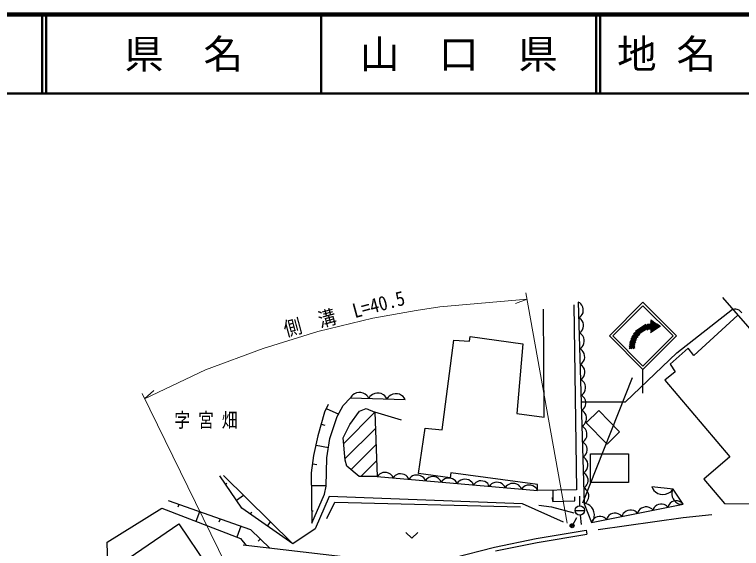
# Model space of a CAD drawing. Units: millimetres, scale not verified. Extents: x 40000 to 680000, y 20000 to 380000.
# Drawn here: x 294264 to 386089, y 312490 to 380000 of the extents above; entities that cross this region are included whole.
import ezdxf
from ezdxf.enums import TextEntityAlignment as Align

# ---------------------------------------------------------------- set-up
doc = ezdxf.new("R2010")
doc.units = ezdxf.units.MM
doc.header["$LTSCALE"] = 1000
for name, color, linetype, lineweight in [('M-BGD', 7, 'Continuous', 25), ('M-STR-HTXT', 7, 'Continuous', 13), ('M-STR-STRC', 7, 'Continuous', 25), ('M-TTL', 2, 'Continuous', 140), ('M-TTL-LINE', 7, 'Continuous', 50)]:
    doc.layers.add(name, color=color, linetype=linetype, lineweight=lineweight)
doc.layers.add('M-BMK-HTXT', color=7, linetype='Continuous')
doc.layers.add('M-TTL-TXT', color=7, linetype='Continuous')
doc.styles.add('ＭＳ ゴシック', font='')
doc.styles.get('ＭＳ ゴシック').set_extended_font_data('MS Gothic')

msp = doc.modelspace()

# ---------------------------------------------------------------- linework, layer by layer
at = {"layer": 'M-BGD'}
for p, q in [((365682, 343529), (365478, 343643)), ((365479, 343623), (366224, 318154)), ((365805, 343412), (365682, 343529)), ((383709, 344208), (396531, 329422)), ((361170, 329095), (361093, 342746)), ((364928, 343283), (365234, 319892)), ((365930, 343256), (365805, 343412)), ((366057, 343019), (365930, 343256)), ((366104, 342781), (366057, 343019)), ((366078, 342300), (366111, 342541)), ((366111, 342541), (366104, 342781)), ((377942, 337214), (384969, 342756)), ((385219, 342757), (385000, 342719)), ((385379, 342746), (385219, 342757)), ((385565, 342706), (385379, 342746)), ((385801, 342608), (385565, 342706)), ((385979, 342461), (385801, 342608)), ((365537, 341644), (365733, 341769)), ((365730, 341535), (365537, 341644)), ((365733, 341769), (365850, 341893)), ((365850, 341893), (365965, 342056)), ((365965, 342056), (366078, 342300)), ((385623, 342001), (380089, 336907)), ((386128, 342288), (385979, 342461)), ((365847, 341425), (365730, 341535)), ((365966, 341276), (365847, 341425)), ((366086, 341051), (365966, 341276)), ((366131, 340825), (366086, 341051)), ((366138, 340597), (366131, 340825)), ((365592, 339744), (365779, 339864)), ((365779, 339864), (365890, 339981)), ((365890, 339981), (365999, 340136)), ((365999, 340136), (366106, 340368)), ((366106, 340368), (366138, 340597)), ((348286, 327485), (349743, 338835)), ((349743, 338835), (351737, 338681)), ((351737, 338681), (351814, 339295)), ((351814, 339295), (358486, 338374)), ((365796, 339630), (365592, 339744)), ((365919, 339514), (365796, 339630)), ((366044, 339357), (365919, 339514)), ((366171, 339121), (366044, 339357)), ((366218, 338882), (366171, 339121)), ((366225, 338642), (366218, 338882)), ((358486, 338374), (357719, 329555)), ((365847, 337871), (365964, 337995)), ((365964, 337995), (366079, 338158)), ((366079, 338158), (366192, 338401)), ((366192, 338401), (366225, 338642)), ((365651, 337745), (365847, 337871)), ((365854, 337631), (365651, 337745)), ((365978, 337515), (365854, 337631)), ((366102, 337358), (365978, 337515)), ((366229, 337122), (366102, 337358)), ((366276, 336883), (366229, 337122)), ((371439, 331017), (377942, 337214)), ((379353, 337827), (377083, 335803)), ((380089, 336907), (379353, 337827)), ((366022, 335995), (366137, 336159)), ((366137, 336159), (366250, 336402)), ((366250, 336402), (366283, 336643)), ((366283, 336643), (366276, 336883)), ((365709, 335746), (365906, 335872)), ((365902, 335638), (365709, 335746)), ((366020, 335527), (365902, 335638)), ((365906, 335872), (366022, 335995)), ((366138, 335379), (366020, 335527)), ((366259, 335154), (366138, 335379)), ((377083, 335803), (377697, 334821)), ((366171, 334239), (366279, 334470)), ((366303, 334927), (366259, 335154)), ((366279, 334470), (366310, 334699)), ((366310, 334699), (366303, 334927)), ((377697, 334821), (376408, 333778)), ((365765, 333847), (365951, 333966)), ((365968, 333733), (365765, 333847)), ((365951, 333966), (366062, 334084)), ((366092, 333616), (365968, 333733)), ((366062, 334084), (366171, 334239)), ((366216, 333460), (366092, 333616)), ((366343, 333224), (366216, 333460)), ((376408, 333778), (384629, 324085)), ((366251, 332261), (366364, 332504)), ((366390, 332985), (366343, 333224)), ((366364, 332504), (366397, 332745)), ((366397, 332745), (366390, 332985)), ((335786, 330552), (336706, 331549)), ((336706, 331549), (343608, 331319)), ((336857, 331774), (336712, 331549)), ((337000, 331908), (336857, 331774)), ((337188, 332039), (337000, 331908)), ((337469, 332168), (337188, 332039)), ((337746, 332205), (337469, 332168)), ((338022, 332196), (337746, 332205)), ((338296, 332140), (338022, 332196)), ((338568, 331993), (338296, 332140)), ((338747, 331849), (338568, 331993)), ((338880, 331707), (338747, 331849)), ((339011, 331472), (338880, 331707)), ((339156, 331698), (339011, 331472)), ((339299, 331831), (339156, 331698)), ((339487, 331963), (339299, 331831)), ((339768, 332091), (339487, 331963)), ((340045, 332128), (339768, 332091)), ((340321, 332119), (340045, 332128)), ((340595, 332064), (340321, 332119)), ((340866, 331917), (340595, 332064)), ((341046, 331773), (340866, 331917)), ((341179, 331630), (341046, 331773)), ((341309, 331396), (341179, 331630)), ((341455, 331621), (341309, 331396)), ((341597, 331754), (341455, 331621)), ((341786, 331886), (341597, 331754)), ((342066, 332015), (341786, 331886)), ((342344, 332052), (342066, 332015)), ((342620, 332042), (342344, 332052)), ((342894, 331987), (342620, 332042)), ((343165, 331840), (342894, 331987)), ((343344, 331696), (343165, 331840)), ((343478, 331553), (343344, 331696)), ((343608, 331319), (343478, 331553)), ((365823, 331848), (366020, 331974)), ((366016, 331739), (365823, 331848)), ((366134, 331629), (366016, 331739)), ((366020, 331974), (366136, 332097)), ((366252, 331480), (366134, 331629)), ((366136, 332097), (366251, 332261)), ((333868, 330706), (333408, 329709)), ((365847, 331019), (371439, 331017)), ((366373, 331256), (366252, 331480)), ((366285, 330341), (366393, 330572)), ((366417, 331029), (366373, 331256)), ((366393, 330572), (366424, 330801)), ((366424, 330801), (366417, 331029)), ((333408, 329709), (332565, 326718)), ((333638, 330207), (335232, 329472)), ((335019, 329172), (335786, 330552)), ((335843, 325778), (339774, 329709)), ((336629, 328175), (337856, 329862)), ((337856, 329862), (338700, 330169)), ((338700, 330169), (339774, 329709)), ((343148, 328712), (339774, 329709)), ((339774, 329709), (340080, 321579)), ((365879, 329949), (366065, 330068)), ((366082, 329835), (365879, 329949)), ((366065, 330068), (366176, 330185)), ((366206, 329718), (366082, 329835)), ((366176, 330185), (366285, 330341)), ((366330, 329562), (366206, 329718)), ((366469, 328379), (368054, 329928)), ((368054, 329928), (370692, 327229)), ((334098, 326411), (335019, 329172)), ((357719, 329555), (361170, 329095)), ((366457, 329325), (366330, 329562)), ((366504, 329087), (366457, 329325)), ((366478, 328606), (366511, 328847)), ((366511, 328847), (366504, 329087)), ((332987, 328213), (333456, 328081)), ((335786, 326488), (336629, 328175)), ((365937, 327949), (366134, 328075)), ((366141, 327835), (365937, 327949)), ((366134, 328075), (366250, 328199)), ((366264, 327719), (366141, 327835)), ((366250, 328199), (366365, 328362)), ((366365, 328362), (366478, 328606)), ((369107, 325680), (366469, 328379)), ((336002, 323816), (339851, 327664)), ((345295, 321963), (346139, 327715)), ((346139, 327715), (348286, 327485)), ((366389, 327563), (366264, 327719)), ((366516, 327326), (366389, 327563)), ((366563, 327087), (366516, 327326)), ((366570, 326847), (366563, 327087)), ((370692, 327229), (369107, 325680)), ((332565, 326718), (332028, 324264)), ((333715, 323957), (334098, 326411)), ((336016, 323650), (335786, 326488)), ((365996, 325950), (366192, 326076)), ((366192, 326076), (366308, 326200)), ((366308, 326200), (366424, 326363)), ((366424, 326363), (366537, 326606)), ((366537, 326606), (366570, 326847)), ((332354, 325548), (333920, 325266)), ((336757, 322449), (339928, 325620)), ((366189, 325842), (365996, 325950)), ((366306, 325731), (366189, 325842)), ((366425, 325583), (366306, 325731)), ((366545, 325358), (366425, 325583)), ((366590, 325131), (366545, 325358)), ((366596, 324903), (366590, 325131)), ((332028, 324264), (331721, 322040)), ((366051, 324051), (366238, 324171)), ((366238, 324171), (366348, 324288)), ((366348, 324288), (366458, 324443)), ((366458, 324443), (366565, 324674)), ((366565, 324674), (366596, 324903)), ((367021, 320833), (367021, 324453)), ((367021, 324453), (371807, 324453)), ((371807, 324453), (371807, 320833)), ((333638, 320352), (333715, 323957)), ((336246, 322883), (336016, 323650)), ((338008, 321579), (340005, 323576)), ((366255, 323937), (366051, 324051)), ((366378, 323821), (366255, 323937)), ((366503, 323664), (366378, 323821)), ((366630, 323428), (366503, 323664)), ((366677, 323189), (366630, 323428)), ((384629, 324085), (381316, 321263)), ((331932, 323209), (332446, 323116)), ((337780, 321579), (336246, 322883)), ((366422, 322301), (366538, 322465)), ((366538, 322465), (366651, 322708)), ((366651, 322708), (366684, 322949)), ((366684, 322949), (366677, 323189)), ((322979, 317592), (320218, 321656)), ((320678, 321733), (329420, 313067)), ((331721, 322040), (331798, 315674)), ((340080, 321579), (337780, 321579)), ((340080, 321579), (360326, 319816)), ((340240, 321766), (340103, 321578)), ((340370, 321875), (340240, 321766)), ((340540, 321981), (340370, 321875)), ((340789, 322080), (340540, 321981)), ((341032, 322099), (340789, 322080)), ((341271, 322078), (341032, 322099)), ((341506, 322017), (341271, 322078)), ((341735, 321877), (341506, 322017)), ((341884, 321744), (341735, 321877)), ((341993, 321614), (341884, 321744)), ((342095, 321404), (341993, 321614)), ((342232, 321593), (342095, 321404)), ((342362, 321702), (342232, 321593)), ((342532, 321808), (342362, 321702)), ((342781, 321906), (342532, 321808)), ((343024, 321925), (342781, 321906)), ((343263, 321904), (343024, 321925)), ((343499, 321844), (343263, 321904)), ((343727, 321703), (343499, 321844)), ((343876, 321570), (343727, 321703)), ((343986, 321440), (343876, 321570)), ((344088, 321230), (343986, 321440)), ((344232, 321429), (344088, 321230)), ((344368, 321543), (344232, 321429)), ((344546, 321654), (344368, 321543)), ((344808, 321758), (344546, 321654)), ((345063, 321778), (344808, 321758)), ((345314, 321756), (345063, 321778)), ((349283, 321426), (345295, 321963)), ((345561, 321692), (345314, 321756)), ((345802, 321545), (345561, 321692)), ((345958, 321405), (345802, 321545)), ((346073, 321268), (345958, 321405)), ((346617, 321452), (346447, 321346)), ((346866, 321550), (346617, 321452)), ((347109, 321569), (346866, 321550)), ((347348, 321549), (347109, 321569)), ((347583, 321488), (347348, 321549)), ((347812, 321348), (347583, 321488)), ((349101, 321396), (348858, 321377)), ((349340, 321375), (349101, 321396)), ((349360, 322040), (349283, 321426)), ((360326, 320583), (349360, 322040)), ((366110, 322052), (366306, 322178)), ((366303, 321944), (366110, 322052)), ((366420, 321833), (366303, 321944)), ((366306, 322178), (366422, 322301)), ((366539, 321684), (366420, 321833)), ((366659, 321460), (366539, 321684)), ((366704, 321233), (366659, 321460)), ((320908, 320640), (321063, 320746)), ((331740, 320448), (333483, 320469)), ((346180, 321048), (346073, 321268)), ((346317, 321237), (346180, 321048)), ((346447, 321346), (346317, 321237)), ((347961, 321214), (347812, 321348)), ((348070, 321084), (347961, 321214)), ((348172, 320874), (348070, 321084)), ((348309, 321063), (348172, 320874)), ((348439, 321172), (348309, 321063)), ((348609, 321278), (348439, 321172)), ((348858, 321377), (348609, 321278)), ((349576, 321314), (349340, 321375)), ((349804, 321174), (349576, 321314)), ((349953, 321041), (349804, 321174)), ((350063, 320911), (349953, 321041)), ((350165, 320701), (350063, 320911)), ((350308, 320899), (350165, 320701)), ((350445, 321014), (350308, 320899)), ((350623, 321125), (350445, 321014)), ((350885, 321228), (350623, 321125)), ((351140, 321248), (350885, 321228)), ((351391, 321226), (351140, 321248)), ((351638, 321163), (351391, 321226)), ((351878, 321015), (351638, 321163)), ((352035, 320875), (351878, 321015)), ((352150, 320739), (352035, 320875)), ((352257, 320519), (352150, 320739)), ((352394, 320707), (352257, 320519)), ((352524, 320817), (352394, 320707)), ((352693, 320922), (352524, 320817)), ((352943, 321021), (352693, 320922)), ((353186, 321040), (352943, 321021)), ((353425, 321019), (353186, 321040)), ((353660, 320958), (353425, 321019)), ((353889, 320818), (353660, 320958)), ((354038, 320685), (353889, 320818)), ((354147, 320555), (354038, 320685)), ((354249, 320345), (354147, 320555)), ((354386, 320534), (354249, 320345)), ((354516, 320643), (354386, 320534)), ((354686, 320749), (354516, 320643)), ((354935, 320847), (354686, 320749)), ((355178, 320866), (354935, 320847)), ((355417, 320846), (355178, 320866)), ((355653, 320785), (355417, 320846)), ((355881, 320645), (355653, 320785)), ((356030, 320511), (355881, 320645)), ((356140, 320381), (356030, 320511)), ((356522, 320484), (356385, 320370)), ((356700, 320595), (356522, 320484)), ((356962, 320699), (356700, 320595)), ((357217, 320719), (356962, 320699)), ((357468, 320697), (357217, 320719)), ((357715, 320633), (357468, 320697)), ((357955, 320486), (357715, 320633)), ((358112, 320346), (357955, 320486)), ((359020, 320492), (358770, 320393)), ((359263, 320511), (359020, 320492)), ((359502, 320490), (359263, 320511)), ((359737, 320429), (359502, 320490)), ((360326, 319816), (360326, 320583)), ((366462, 320390), (366572, 320545)), ((366572, 320545), (366679, 320776)), ((366679, 320776), (366710, 321005)), ((366710, 321005), (366704, 321233)), ((371807, 320833), (367021, 320833)), ((381316, 321263), (383954, 318195)), ((333408, 319355), (333638, 320352)), ((356242, 320171), (356140, 320381)), ((356385, 320370), (356242, 320171)), ((358226, 320209), (358112, 320346)), ((358334, 319989), (358226, 320209)), ((358471, 320178), (358334, 319989)), ((358601, 320287), (358471, 320178)), ((358770, 320393), (358601, 320287)), ((359966, 320289), (359737, 320429)), ((360115, 320155), (359966, 320289)), ((360224, 320025), (360115, 320155)), ((360326, 319816), (360224, 320025)), ((365234, 319892), (360326, 319816)), ((362242, 319846), (362243, 318435)), ((366165, 320153), (366352, 320272)), ((366369, 320039), (366165, 320153)), ((366352, 320272), (366462, 320390)), ((366492, 319922), (366369, 320039)), ((366617, 319766), (366492, 319922)), ((366744, 319529), (366617, 319766)), ((374751, 320301), (374882, 320014)), ((377451, 319994), (374751, 320301)), ((374882, 320014), (375025, 319835)), ((375025, 319835), (375221, 319650)), ((375221, 319650), (375525, 319452)), ((376831, 319467), (377063, 319603)), ((377063, 319603), (377243, 319746)), ((377243, 319746), (377434, 319996)), ((377301, 319559), (377290, 319330)), ((377338, 319751), (377301, 319559)), ((377451, 319994), (377338, 319751)), ((378739, 318092), (377451, 319994)), ((322288, 318608), (323203, 319229)), ((331798, 315674), (333408, 319355)), ((334022, 319049), (332258, 314984)), ((358409, 318128), (334022, 319049)), ((362243, 318435), (362227, 318935)), ((365055, 318527), (365039, 319027)), ((365669, 317900), (365669, 319100)), ((366652, 318566), (366765, 318810)), ((366791, 319291), (366744, 319529)), ((366765, 318810), (366798, 319051)), ((366798, 319051), (366791, 319291)), ((375525, 319452), (375840, 319362)), ((375840, 319362), (376162, 319325)), ((376162, 319325), (376490, 319343)), ((376490, 319343), (376831, 319467)), ((377290, 319330), (377330, 319024)), ((377330, 319024), (377447, 318769)), ((377447, 318769), (377602, 318541)), ((324133, 314835), (313703, 318516)), ((315007, 318056), (314886, 317713)), ((333715, 316288), (334712, 318359)), ((334712, 318359), (358179, 317745)), ((363624, 315828), (358409, 318128)), ((360480, 317975), (362090, 317745)), ((362090, 317745), (364928, 316978)), ((362243, 318435), (365055, 318527)), ((366509, 318135), (366210, 318188)), ((366224, 318154), (366420, 318279)), ((366224, 318154), (367144, 315761)), ((366420, 318279), (366536, 318403)), ((366711, 318046), (366509, 318135)), ((366536, 318403), (366652, 318566)), ((366931, 317908), (366711, 318046)), ((367189, 317672), (366931, 317908)), ((367144, 315761), (378739, 318092)), ((373935, 317738), (373699, 317691)), ((374178, 317746), (373935, 317738)), ((374437, 317676), (374178, 317746)), ((375206, 317808), (375079, 317667)), ((375407, 317965), (375206, 317808)), ((375623, 318047), (375407, 317965)), ((375847, 318092), (375623, 318047)), ((376078, 318100), (375847, 318092)), ((376324, 318033), (376078, 318100)), ((376495, 317951), (376324, 318033)), ((376629, 317862), (376495, 317951)), ((376778, 317698), (376629, 317862)), ((376857, 317918), (376778, 317698)), ((376951, 318059), (376857, 317918)), ((377084, 318208), (376951, 318059)), ((377296, 318373), (377084, 318208)), ((377523, 318460), (377296, 318373)), ((377758, 318507), (377523, 318460)), ((377602, 318541), (377795, 318338)), ((378001, 318515), (377758, 318507)), ((377795, 318338), (378064, 318187)), ((378260, 318445), (378001, 318515)), ((378064, 318187), (378281, 318112)), ((378441, 318359), (378260, 318445)), ((378281, 318112), (378473, 318075)), ((378582, 318265), (378441, 318359)), ((378473, 318075), (378741, 318090)), ((378739, 318092), (378582, 318265)), ((383954, 318195), (390887, 318072)), ((305948, 313292), (312850, 317586)), ((312850, 317586), (322820, 313752)), ((317614, 317135), (317185, 315919)), ((329420, 313067), (322979, 317592)), ((324052, 316838), (324245, 317112)), ((331779, 317266), (331994, 317268)), ((365069, 317300), (366269, 317300)), ((367349, 317400), (367189, 317672)), ((367461, 317109), (367349, 317400)), ((367525, 316799), (367461, 317109)), ((367491, 316452), (367525, 316799)), ((369551, 316816), (369339, 316651)), ((369778, 316903), (369551, 316816)), ((370013, 316950), (369778, 316903)), ((370256, 316958), (370013, 316950)), ((370515, 316888), (370256, 316958)), ((370696, 316802), (370515, 316888)), ((370837, 316708), (370696, 316802)), ((371166, 316896), (371072, 316755)), ((371300, 317045), (371166, 316896)), ((371511, 317210), (371300, 317045)), ((371739, 317297), (371511, 317210)), ((371974, 317344), (371739, 317297)), ((372217, 317352), (371974, 317344)), ((372476, 317282), (372217, 317352)), ((372657, 317196), (372476, 317282)), ((372798, 317102), (372657, 317196)), ((372955, 316929), (372798, 317102)), ((373033, 317149), (372955, 316929)), ((373127, 317290), (373033, 317149)), ((373260, 317440), (373127, 317290)), ((373472, 317605), (373260, 317440)), ((373699, 317691), (373472, 317605)), ((374617, 317590), (374437, 317676)), ((374759, 317496), (374617, 317590)), ((374916, 317324), (374759, 317496)), ((374990, 317532), (374916, 317324)), ((375079, 317667), (374990, 317532)), ((320221, 316215), (320085, 315828)), ((326199, 315329), (326585, 315878)), ((365721, 316702), (365825, 315507)), ((367144, 315761), (367331, 316000)), ((367245, 315975), (367171, 315766)), ((367334, 316109), (367245, 315975)), ((367331, 316000), (367420, 316202)), ((367461, 316251), (367334, 316109)), ((367420, 316202), (367491, 316452)), ((367662, 316408), (367461, 316251)), ((367878, 316490), (367662, 316408)), ((368102, 316535), (367878, 316490)), ((368003, 314882), (378740, 316416)), ((368333, 316543), (368102, 316535)), ((368579, 316476), (368333, 316543)), ((368750, 316394), (368579, 316476)), ((368884, 316305), (368750, 316394)), ((369033, 316141), (368884, 316305)), ((369112, 316361), (369033, 316141)), ((369206, 316502), (369112, 316361)), ((369339, 316651), (369206, 316502)), ((370994, 316535), (370837, 316708)), ((371072, 316755), (370994, 316535)), ((378740, 316416), (382359, 316784)), ((306797, 309991), (315003, 315589)), ((315003, 315589), (322056, 305251)), ((322829, 315295), (322348, 313933)), ((332258, 314984), (329420, 313067)), ((326502, 312544), (324133, 314835)), ((343702, 314501), (344452, 313781)), ((344452, 313781), (345202, 314501)), ((360176, 313754), (366469, 314786)), ((360267, 313262), (366550, 314293)), ((366469, 314786), (366550, 314293)), ((306102, 308384), (305948, 313292)), ((322820, 313752), (323529, 312885)), ((325317, 313689), (325054, 313417)), ((328347, 313821), (328385, 313876)), ((354902, 312670), (360176, 313754)), ((355016, 312182), (360267, 313262)), ((323128, 312931), (346082, 310295)), ((349633, 311302), (354902, 312670))]:
    msp.add_line(p, q, dxfattribs=at)
msp.add_circle((365669, 317300), 600, dxfattribs=at)
at = {"layer": 'M-STR-HTXT'}
for p, q in [((358869, 344816), (364084, 315674)), ((359013, 344012), (347979, 343052)), ((359013, 344012), (357555, 343464)), ((339543, 341595), (344988, 342592)), ((344988, 342592), (347979, 343052)), ((332565, 339908), (339543, 341595)), ((325663, 337761), (332565, 339908)), ((318377, 335077), (325663, 337761)), ((310689, 331424), (318377, 335077)), ((310689, 331424), (311864, 332447)), ((323691, 304952), (310368, 332078))]:
    msp.add_line(p, q, dxfattribs=at)
at = {"layer": 'M-STR-STRC'}
for p, q in [((369405, 339371), (373647, 343613)), ((373647, 343613), (377890, 339371)), ((373647, 343189), (369829, 339371)), ((377466, 339371), (373647, 343189)), ((375276, 340984), (372121, 338956)), ((375156, 341062), (372212, 339169)), ((375036, 341139), (372319, 339392)), ((374342, 340847), (372464, 339640)), ((374008, 340787), (372692, 339942)), ((375396, 340907), (374135, 340096)), ((375516, 340830), (374471, 340157)), ((374675, 341371), (374597, 341321)), ((374795, 341293), (374597, 341166)), ((374915, 341216), (374597, 341012)), ((375637, 340752), (374597, 340084)), ((375757, 340675), (374597, 339930)), ((375877, 340598), (374597, 339775)), ((373647, 335128), (369405, 339371)), ((369829, 339371), (373647, 335552)), ((372884, 338983), (371961, 338390)), ((373035, 339235), (372001, 338570)), ((373257, 339532), (372054, 338758)), ((377890, 339371), (373647, 335128)), ((373647, 335552), (377466, 339371)), ((372637, 338206), (371897, 337730)), ((372671, 338382), (371900, 337887)), ((372726, 338572), (371908, 338046)), ((372793, 338770), (371933, 338217)), ((372610, 338034), (372123, 337721)), ((372603, 337875), (372363, 337721)), ((373647, 332128), (373647, 335128)), ((372290, 334080), (366001, 318205)), ((365234, 316365), (364698, 315368))]:
    msp.add_line(p, q, dxfattribs=at)
for radius in [250, 150, 50]:
    msp.add_circle((364698, 315368), radius, dxfattribs=at)
at = {"layer": 'M-TTL'}
msp.add_line((680000, 380000), (40000, 380000), dxfattribs=at)
at = {"layer": 'M-TTL-LINE'}
for p, q in [((297750, 380000), (297750, 370000)), ((298250, 380000), (298250, 370000)), ((333000, 380000), (333000, 370000)), ((367750, 380000), (367750, 370000)), ((368250, 380000), (368250, 370000)), ((40000, 370000), (680000, 370000))]:
    msp.add_line(p, q, dxfattribs=at)

# ---------------------------------------------------------------- texts
at = {"layer": 'M-BMK-HTXT', "style": 'ＭＳ ゴシック', "width": 0.8}
msp.add_text('字 宮 畑', height=1833, dxfattribs=at).set_placement((314453, 327251), align=Align.BOTTOM_LEFT)
at = {"layer": 'M-STR-HTXT', "style": 'ＭＳ ゴシック', "width": 0.9}
msp.add_text('側\u3000溝\u3000L=40.5', height=1833, rotation=15.1, dxfattribs=at).set_placement((328691, 338722), align=Align.BOTTOM_LEFT)
at = {"layer": 'M-TTL-TXT', "style": 'ＭＳ ゴシック'}
for s, p in [('県\u3000名', (315625, 375000)), ('山\u3000口\u3000県', (350375, 375000))]:
    msp.add_text(s, height=3666, dxfattribs=at).set_placement(p, align=Align.MIDDLE_CENTER)
msp.add_text('地 名', height=3666, dxfattribs=at).set_placement((370380, 375000), align=Align.MIDDLE_LEFT)

doc.saveas('drawing.dxf')
